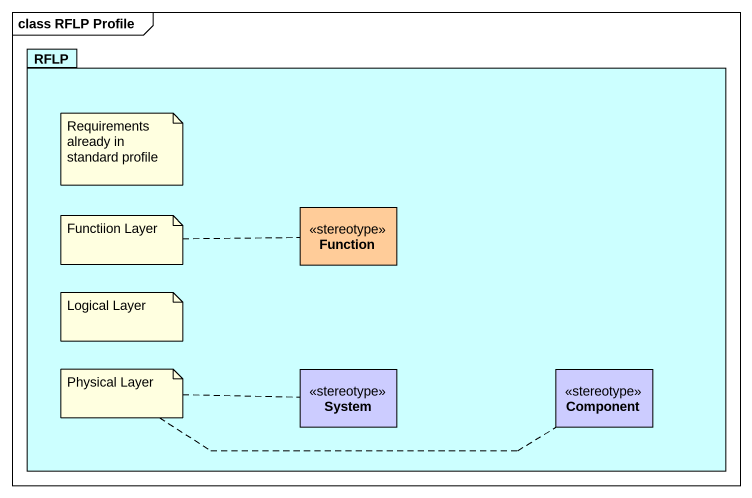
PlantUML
@startuml
mainframe class RFLP Profile
hide circle
hide empty members
package RFLP #CCFFFF {
  class Function <<stereotype>> #FFCC99
  class System <<stereotype>> #CCCCFF
  class "Component" as Component_ <<stereotype>> #CCCCFF
}
note as N1
  Requirements already in standard profile
end note
note left of Function : Functiion Layer
note as N3
  Logical Layer
end note
note as N4
  Physical Layer
end note
N4 .. Component_
N4 .. System
@enduml
